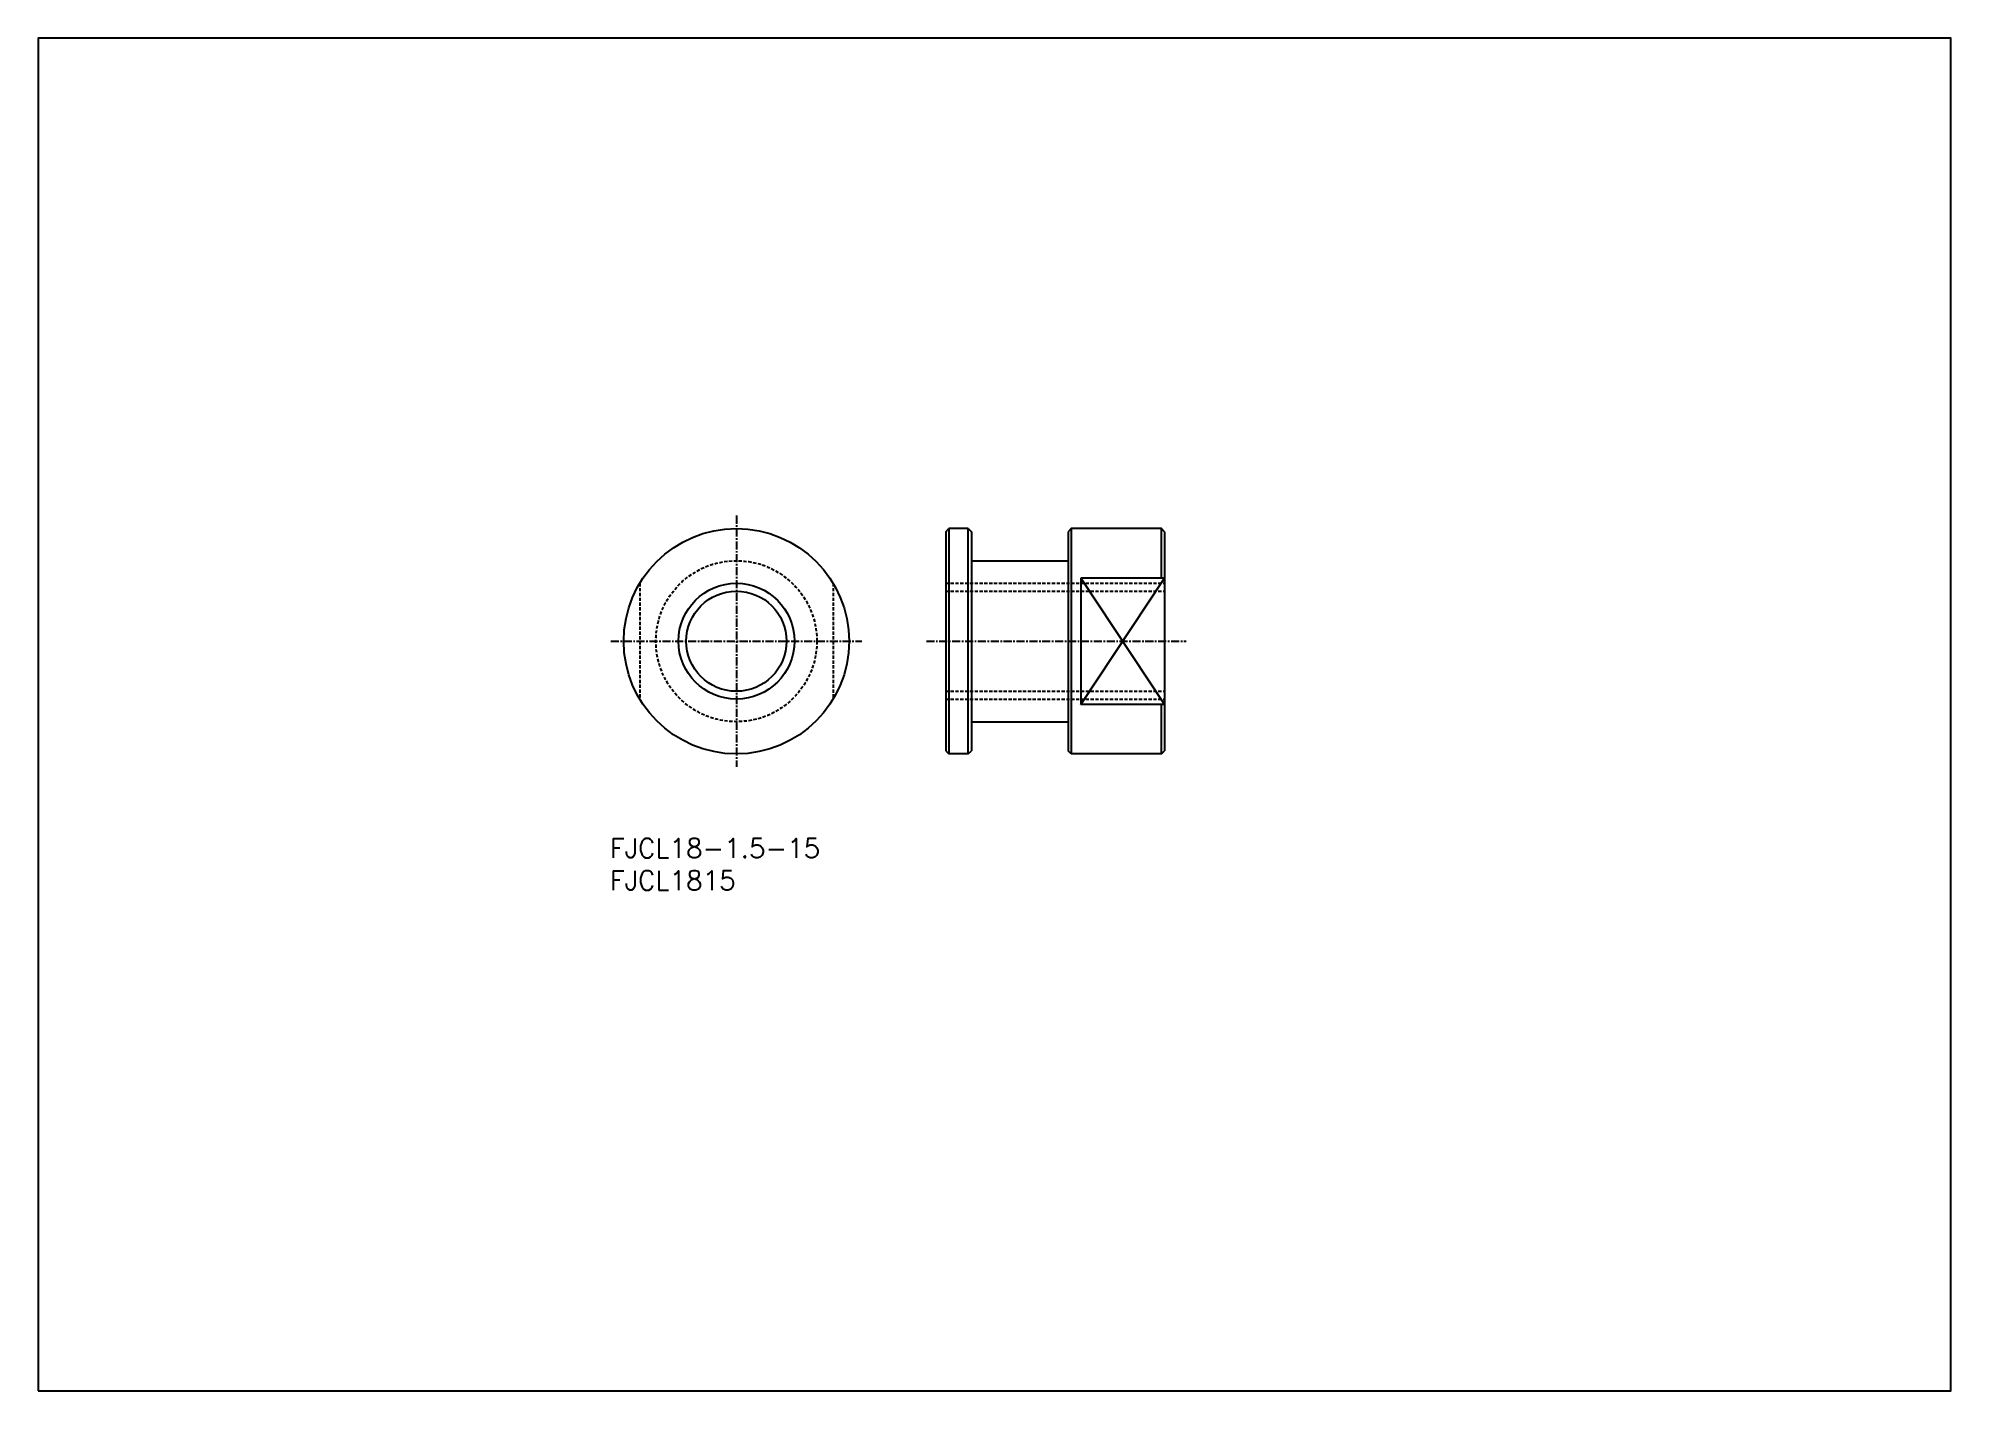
# Model space of a CAD drawing. Extents: x 0 to 297, y 0 to 210.
import ezdxf
from ezdxf.enums import TextEntityAlignment as Align

# ---------------------------------------------------------------- set-up
doc = ezdxf.new("R2010")
doc.units = 0
doc.linetypes.add('CENTER', pattern=[2, 1.25, -0.25, 0.25, -0.25])
doc.linetypes.add('DASHED', pattern=[0.75, 0.5, -0.25])
doc.layers.get('0').update_dxf_attribs({"linetype": 'CONTINUOUS'})
doc.layers.get('DEFPOINTS').update_dxf_attribs({"linetype": 'CONTINUOUS'})
doc.layers.add('CENTER', color=1, linetype='CENTER')
doc.styles.get("Standard").update_dxf_attribs({"font": 'txt.shx', "bigfont": 'extfont.shx'})

msp = doc.modelspace()

# ---------------------------------------------------------------- linework, layer by layer
at = {"color": 7, "linetype": 'CONTINUOUS'}
for p, q in [((140.92, 133.38), (141.42, 133.88)), ((144.42, 133.88), (141.42, 133.88)), ((141.42, 133.88), (141.42, 98.88)), ((144.42, 133.88), (144.92, 133.38)), ((144.42, 98.88), (144.42, 133.88)), ((160.42, 133.88), (159.92, 133.38)), ((174.42, 133.88), (160.42, 133.88)), ((160.42, 133.88), (160.42, 98.88)), ((174.92, 133.38), (174.42, 133.88)), ((174.42, 126.19), (174.42, 133.88)), ((140.92, 133.38), (140.92, 99.38)), ((144.92, 133.38), (144.92, 99.38)), ((159.92, 133.38), (159.92, 99.38)), ((174.92, 133.38), (174.92, 99.38)), ((144.92, 128.88), (159.92, 128.88)), ((174.92, 126.19), (161.92, 126.19)), ((161.92, 126.19), (161.92, 106.57)), ((174.92, 106.57), (161.92, 106.57)), ((174.42, 98.88), (174.42, 106.57)), ((144.92, 103.88), (159.92, 103.88)), ((140.92, 99.38), (141.42, 98.88)), ((144.42, 98.88), (141.42, 98.88)), ((144.42, 98.88), (144.92, 99.38)), ((160.42, 98.88), (159.92, 99.38)), ((174.42, 98.88), (160.42, 98.88)), ((174.42, 98.88), (174.92, 99.38))]:
    msp.add_line(p, q, dxfattribs=at)
at = {"color": 3, "linetype": 'DASHED'}
for p, q in [((93.42, 125.39), (93.42, 107.37)), ((123.42, 125.39), (123.42, 107.37)), ((140.92, 125.38), (174.92, 125.38)), ((140.92, 124.16), (174.92, 124.16)), ((140.92, 108.6), (174.92, 108.6)), ((140.92, 107.38), (174.92, 107.38))]:
    msp.add_line(p, q, dxfattribs=at)
at = {"color": 3, "linetype": 'CONTINUOUS'}
for p, q in [((161.92, 126.19), (174.92, 106.57)), ((161.92, 106.57), (174.92, 126.19))]:
    msp.add_line(p, q, dxfattribs=at)
at = {"color": 7, "linetype": 'CONTINUOUS'}
for radius in [17.5, 7.78]:
    msp.add_circle((108.42, 116.38), radius, dxfattribs=at)
at = {"color": 3, "linetype": 'DASHED'}
msp.add_circle((108.42, 116.38), 12.5, dxfattribs=at)
at = {"color": 3, "linetype": 'CONTINUOUS'}
msp.add_circle((108.42, 116.38), 9, dxfattribs=at)
at = {"layer": 'CENTER', "color": 1, "linetype": 'CENTER'}
for p, q in [((108.42, 135.88), (108.42, 96.88)), ((88.92, 116.38), (127.92, 116.38)), ((137.92, 116.38), (178.29, 116.38))]:
    msp.add_line(p, q, dxfattribs=at)
at = {"layer": 'DEFPOINTS', "color": 7, "linetype": 'CONTINUOUS'}
msp.add_lwpolyline([(0, 0), (297, 0), (297, 210), (0, 210)], close=True, dxfattribs=at)

# ---------------------------------------------------------------- texts
at = {"color": 7, "linetype": 'CONTINUOUS'}
for s, p in [('FJCL18-1.5-15', (88.77, 84.25)), ('FJCL1815', (88.77, 79.25))]:
    msp.add_text(s, height=3, dxfattribs=at).set_placement(p, align=Align.MIDDLE_LEFT)

doc.saveas('drawing.dxf')
